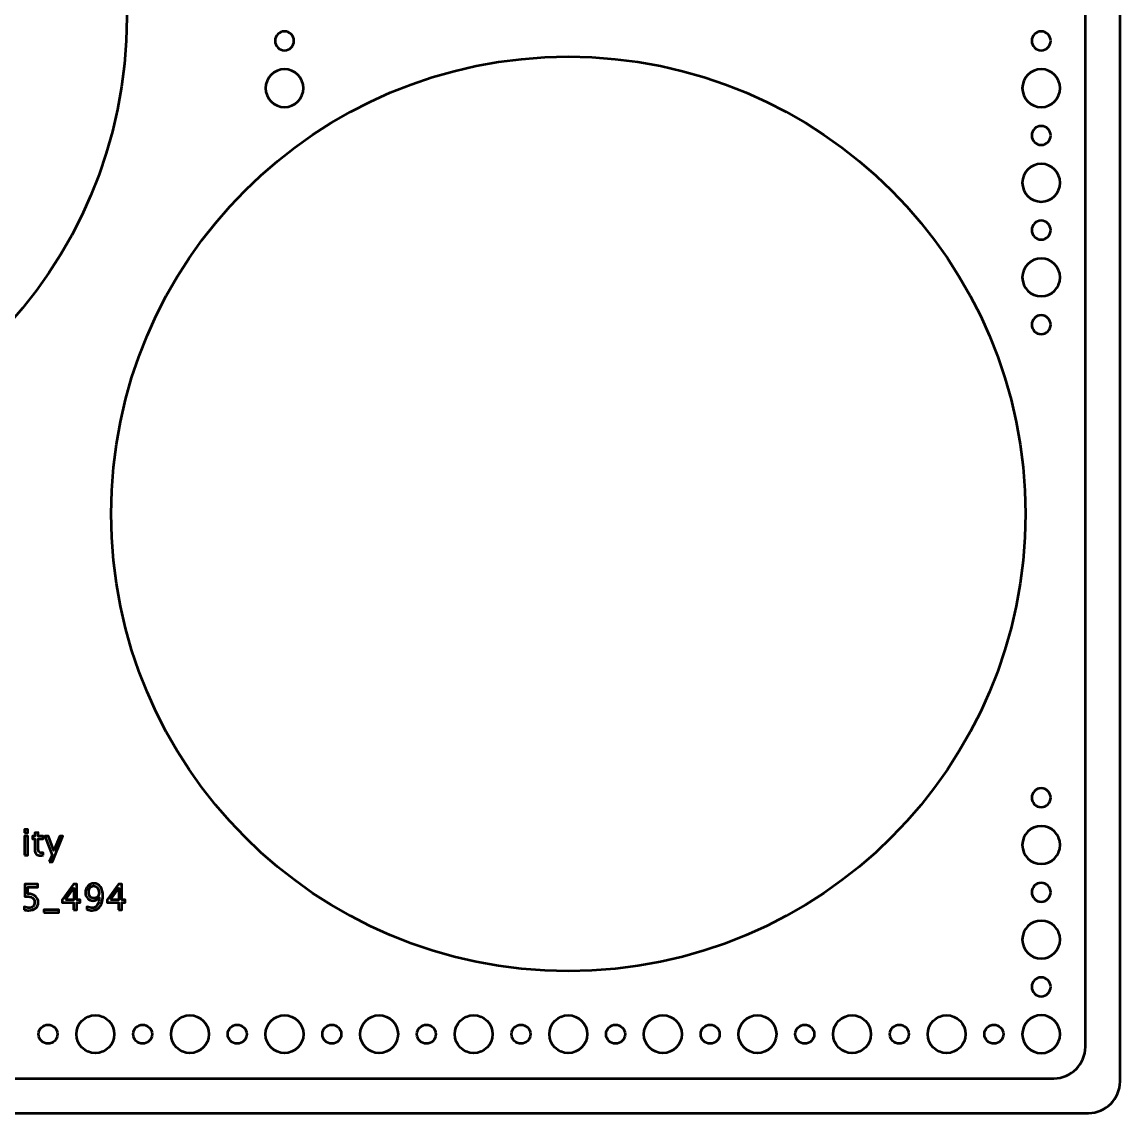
# Model space of a CAD drawing. Header units: centimetres. Extents: x -23 to 23, y -25.2 to 25.2.
# Drawn here: x 5.59 to 23, y -25.25 to -7.95 of the extents above; entities that cross this region are included whole.
import ezdxf

# ---------------------------------------------------------------- set-up
doc = ezdxf.new("R2010")
doc.units = ezdxf.units.CM
doc.header["$MEASUREMENT"] = 0
doc.layers.add('Layer 1', color=7, linetype='Continuous')

msp = doc.modelspace()

# ---------------------------------------------------------------- linework, layer by layer
at = {"layer": 'Layer 1', "lineweight": 53}
for centre, major_axis in [((0, -7.875), (0, 7.25)), ((14.25, -15.75), (0, 7.25)), ((6, -24), (0, 0.15)), ((6.75001, -24.00001), (0, 0.30001)), ((7.5, -24), (0, 0.15)), ((8.25001, -24.00001), (0, 0.30001)), ((9, -24), (0, 0.15)), ((9.75001, -24.00001), (0, 0.30001)), ((10.5, -24), (0, 0.15)), ((11.25001, -24.00001), (0, 0.30001)), ((12, -24), (0, 0.15)), ((12.75001, -24.00001), (0, 0.30001)), ((13.5, -24), (0, 0.15)), ((14.25001, -24.00001), (0, 0.30001)), ((15, -24), (0, 0.15)), ((15.75001, -24.00001), (0, 0.30001)), ((16.5, -24), (0, 0.15)), ((17.25001, -24.00001), (0, 0.30001)), ((18, -24), (0, 0.15)), ((18.75001, -24.00001), (0, 0.30001)), ((19.5, -24), (0, 0.15)), ((20.25001, -24.00001), (0, 0.30001)), ((21, -24), (0, 0.15))]:
    msp.add_ellipse(centre, major_axis=major_axis, ratio=1, dxfattribs=at)
for points, knots in [([(-23, -24.75), (-23, -24.75), (-23, 24.75), (-23, 24.75), (-23, 24.75), (-23, 25.02614), (-22.77614, 25.25), (-22.5, 25.25), (-22.5, 25.25), (-22.5, 25.25), (22.5, 25.25), (22.5, 25.25), (22.5, 25.25), (22.77614, 25.25), (23, 25.02614), (23, 24.75), (23, 24.75), (23, 24.75), (23, -24.75), (23, -24.75), (23, -24.75), (23, -25.02614), (22.77614, -25.25), (22.5, -25.25), (22.5, -25.25), (22.5, -25.25), (-22.5, -25.25), (-22.5, -25.25), (-22.5, -25.25), (-22.77614, -25.25), (-23, -25.02614), (-23, -24.75)], [0, 0, 0, 0, 0.11111111, 0.11111111, 0.11111111, 0.11111111, 0.22222222, 0.22222222, 0.22222222, 0.22222222, 0.33333333, 0.33333333, 0.33333333, 0.33333333, 0.44444444, 0.44444444, 0.44444444, 0.44444444, 0.55555556, 0.55555556, 0.55555556, 0.55555556, 0.66666667, 0.66666667, 0.66666667, 0.66666667, 0.77777778, 0.77777778, 0.77777778, 0.77777778, 1, 1, 1, 1]), ([(9.9, -8.25), (9.9, -8.33284), (9.83284, -8.4), (9.75, -8.4), (9.75, -8.4), (9.66716, -8.4), (9.6, -8.33284), (9.6, -8.25), (9.6, -8.25), (9.6, -8.16716), (9.66716, -8.1), (9.75, -8.1), (9.75, -8.1), (9.83284, -8.1), (9.9, -8.16716), (9.9, -8.25)], [0, 0, 0, 0, 0.2, 0.2, 0.2, 0.2, 0.4, 0.4, 0.4, 0.4, 0.6, 0.6, 0.6, 0.6, 1, 1, 1, 1]), ([(21.9, -8.25), (21.9, -8.33284), (21.83284, -8.4), (21.75, -8.4), (21.75, -8.4), (21.66716, -8.4), (21.6, -8.33284), (21.6, -8.25), (21.6, -8.25), (21.6, -8.16716), (21.66716, -8.1), (21.75, -8.1), (21.75, -8.1), (21.83284, -8.1), (21.9, -8.16716), (21.9, -8.25)], [0, 0, 0, 0, 0.2, 0.2, 0.2, 0.2, 0.4, 0.4, 0.4, 0.4, 0.6, 0.6, 0.6, 0.6, 1, 1, 1, 1]), ([(10.05, -9), (10.05, -9.16569), (9.91569, -9.3), (9.75, -9.3), (9.75, -9.3), (9.58431, -9.3), (9.45, -9.16569), (9.45, -9), (9.45, -9), (9.45, -8.83431), (9.58431, -8.7), (9.75, -8.7), (9.75, -8.7), (9.91569, -8.7), (10.05, -8.83431), (10.05, -9)], [0, 0, 0, 0, 0.2, 0.2, 0.2, 0.2, 0.4, 0.4, 0.4, 0.4, 0.6, 0.6, 0.6, 0.6, 1, 1, 1, 1]), ([(22.05, -9), (22.05, -9.16569), (21.91569, -9.3), (21.75, -9.3), (21.75, -9.3), (21.58431, -9.3), (21.45, -9.16569), (21.45, -9), (21.45, -9), (21.45, -8.83431), (21.58431, -8.7), (21.75, -8.7), (21.75, -8.7), (21.91569, -8.7), (22.05, -8.83431), (22.05, -9)], [0, 0, 0, 0, 0.2, 0.2, 0.2, 0.2, 0.4, 0.4, 0.4, 0.4, 0.6, 0.6, 0.6, 0.6, 1, 1, 1, 1]), ([(21.9, -9.75), (21.9, -9.83284), (21.83284, -9.9), (21.75, -9.9), (21.75, -9.9), (21.66716, -9.9), (21.6, -9.83284), (21.6, -9.75), (21.6, -9.75), (21.6, -9.66716), (21.66716, -9.6), (21.75, -9.6), (21.75, -9.6), (21.83284, -9.6), (21.9, -9.66716), (21.9, -9.75)], [0, 0, 0, 0, 0.2, 0.2, 0.2, 0.2, 0.4, 0.4, 0.4, 0.4, 0.6, 0.6, 0.6, 0.6, 1, 1, 1, 1]), ([(22.05, -10.5), (22.05, -10.66569), (21.91569, -10.8), (21.75, -10.8), (21.75, -10.8), (21.58431, -10.8), (21.45, -10.66569), (21.45, -10.5), (21.45, -10.5), (21.45, -10.33431), (21.58431, -10.2), (21.75, -10.2), (21.75, -10.2), (21.91569, -10.2), (22.05, -10.33431), (22.05, -10.5)], [0, 0, 0, 0, 0.2, 0.2, 0.2, 0.2, 0.4, 0.4, 0.4, 0.4, 0.6, 0.6, 0.6, 0.6, 1, 1, 1, 1]), ([(21.9, -11.25), (21.9, -11.33284), (21.83284, -11.4), (21.75, -11.4), (21.75, -11.4), (21.66716, -11.4), (21.6, -11.33284), (21.6, -11.25), (21.6, -11.25), (21.6, -11.16716), (21.66716, -11.1), (21.75, -11.1), (21.75, -11.1), (21.83284, -11.1), (21.9, -11.16716), (21.9, -11.25)], [0, 0, 0, 0, 0.2, 0.2, 0.2, 0.2, 0.4, 0.4, 0.4, 0.4, 0.6, 0.6, 0.6, 0.6, 1, 1, 1, 1]), ([(22.05, -12), (22.05, -12.16569), (21.91569, -12.3), (21.75, -12.3), (21.75, -12.3), (21.58431, -12.3), (21.45, -12.16569), (21.45, -12), (21.45, -12), (21.45, -11.83431), (21.58431, -11.7), (21.75, -11.7), (21.75, -11.7), (21.91569, -11.7), (22.05, -11.83431), (22.05, -12)], [0, 0, 0, 0, 0.2, 0.2, 0.2, 0.2, 0.4, 0.4, 0.4, 0.4, 0.6, 0.6, 0.6, 0.6, 1, 1, 1, 1]), ([(21.9, -12.75), (21.9, -12.83284), (21.83284, -12.9), (21.75, -12.9), (21.75, -12.9), (21.66716, -12.9), (21.6, -12.83284), (21.6, -12.75), (21.6, -12.75), (21.6, -12.66716), (21.66716, -12.6), (21.75, -12.6), (21.75, -12.6), (21.83284, -12.6), (21.9, -12.66716), (21.9, -12.75)], [0, 0, 0, 0, 0.2, 0.2, 0.2, 0.2, 0.4, 0.4, 0.4, 0.4, 0.6, 0.6, 0.6, 0.6, 1, 1, 1, 1]), ([(21.9, -20.25), (21.9, -20.33284), (21.83284, -20.4), (21.75, -20.4), (21.75, -20.4), (21.66716, -20.4), (21.6, -20.33284), (21.6, -20.25), (21.6, -20.25), (21.6, -20.16716), (21.66716, -20.1), (21.75, -20.1), (21.75, -20.1), (21.83284, -20.1), (21.9, -20.16716), (21.9, -20.25)], [0, 0, 0, 0, 0.2, 0.2, 0.2, 0.2, 0.4, 0.4, 0.4, 0.4, 0.6, 0.6, 0.6, 0.6, 1, 1, 1, 1]), ([(22.05, -21), (22.05, -21.16569), (21.91569, -21.3), (21.75, -21.3), (21.75, -21.3), (21.58431, -21.3), (21.45, -21.16569), (21.45, -21), (21.45, -21), (21.45, -20.83431), (21.58431, -20.7), (21.75, -20.7), (21.75, -20.7), (21.91569, -20.7), (22.05, -20.83431), (22.05, -21)], [0, 0, 0, 0, 0.2, 0.2, 0.2, 0.2, 0.4, 0.4, 0.4, 0.4, 0.6, 0.6, 0.6, 0.6, 1, 1, 1, 1]), ([(21.9, -21.75), (21.9, -21.83284), (21.83284, -21.9), (21.75, -21.9), (21.75, -21.9), (21.66716, -21.9), (21.6, -21.83284), (21.6, -21.75), (21.6, -21.75), (21.6, -21.66716), (21.66716, -21.6), (21.75, -21.6), (21.75, -21.6), (21.83284, -21.6), (21.9, -21.66716), (21.9, -21.75)], [0, 0, 0, 0, 0.2, 0.2, 0.2, 0.2, 0.4, 0.4, 0.4, 0.4, 0.6, 0.6, 0.6, 0.6, 1, 1, 1, 1]), ([(22.05, -22.5), (22.05, -22.66569), (21.91569, -22.8), (21.75, -22.8), (21.75, -22.8), (21.58431, -22.8), (21.45, -22.66569), (21.45, -22.5), (21.45, -22.5), (21.45, -22.33431), (21.58431, -22.2), (21.75, -22.2), (21.75, -22.2), (21.91569, -22.2), (22.05, -22.33431), (22.05, -22.5)], [0, 0, 0, 0, 0.2, 0.2, 0.2, 0.2, 0.4, 0.4, 0.4, 0.4, 0.6, 0.6, 0.6, 0.6, 1, 1, 1, 1]), ([(21.9, -23.25), (21.9, -23.33284), (21.83284, -23.4), (21.75, -23.4), (21.75, -23.4), (21.66716, -23.4), (21.6, -23.33284), (21.6, -23.25), (21.6, -23.25), (21.6, -23.16716), (21.66716, -23.1), (21.75, -23.1), (21.75, -23.1), (21.83284, -23.1), (21.9, -23.16716), (21.9, -23.25)], [0, 0, 0, 0, 0.2, 0.2, 0.2, 0.2, 0.4, 0.4, 0.4, 0.4, 0.6, 0.6, 0.6, 0.6, 1, 1, 1, 1]), ([(22.05, -24), (22.05, -24.16569), (21.91569, -24.3), (21.75, -24.3), (21.75, -24.3), (21.58431, -24.3), (21.45, -24.16569), (21.45, -24), (21.45, -24), (21.45, -23.83431), (21.58431, -23.7), (21.75, -23.7), (21.75, -23.7), (21.91569, -23.7), (22.05, -23.83431), (22.05, -24)], [0, 0, 0, 0, 0.2, 0.2, 0.2, 0.2, 0.4, 0.4, 0.4, 0.4, 0.6, 0.6, 0.6, 0.6, 1, 1, 1, 1])]:
    msp.add_open_spline(points, degree=3, knots=knots, dxfattribs=at)
at = {"layer": 'Layer 1', "color": 4, "lineweight": 53}
msp.add_open_spline([(-22.45, -24.2), (-22.45, -24.2), (-22.45, 24.2), (-22.45, 24.2), (-22.45, 24.2), (-22.45, 24.47614), (-22.22614, 24.7), (-21.95, 24.7), (-21.95, 24.7), (-21.95, 24.7), (21.95, 24.7), (21.95, 24.7), (21.95, 24.7), (22.22614, 24.7), (22.45, 24.47614), (22.45, 24.2), (22.45, 24.2), (22.45, 24.2), (22.45, -24.2), (22.45, -24.2), (22.45, -24.2), (22.45, -24.47614), (22.22614, -24.7), (21.95, -24.7), (21.95, -24.7), (21.95, -24.7), (-21.95, -24.7), (-21.95, -24.7), (-21.95, -24.7), (-22.22614, -24.7), (-22.45, -24.47614), (-22.45, -24.2)], degree=3, knots=[0, 0, 0, 0, 0.11111111, 0.11111111, 0.11111111, 0.11111111, 0.22222222, 0.22222222, 0.22222222, 0.22222222, 0.33333333, 0.33333333, 0.33333333, 0.33333333, 0.44444444, 0.44444444, 0.44444444, 0.44444444, 0.55555556, 0.55555556, 0.55555556, 0.55555556, 0.66666667, 0.66666667, 0.66666667, 0.66666667, 0.77777778, 0.77777778, 0.77777778, 0.77777778, 1, 1, 1, 1], dxfattribs=at)
at = {"layer": 'Layer 1', "color": 5, "lineweight": 53}
for points, knots in [([(5.62467, -20.80612), (5.62467, -20.80612), (5.62467, -20.75193), (5.62467, -20.75193), (5.62467, -20.75193), (5.62467, -20.75193), (5.67885, -20.75193), (5.67885, -20.75193), (5.67885, -20.75193), (5.67885, -20.75193), (5.67885, -20.80612), (5.67885, -20.80612), (5.67885, -20.80612), (5.67885, -20.80612), (5.62467, -20.80612), (5.62467, -20.80612)], [0, 0, 0, 0, 0.2, 0.2, 0.2, 0.2, 0.4, 0.4, 0.4, 0.4, 0.6, 0.6, 0.6, 0.6, 1, 1, 1, 1]), ([(5.62467, -21.16002), (5.62467, -21.16002), (5.62467, -20.86087), (5.62467, -20.86087), (5.62467, -20.86087), (5.62467, -20.86087), (5.67885, -20.86087), (5.67885, -20.86087), (5.67885, -20.86087), (5.67885, -20.86087), (5.67885, -21.16002), (5.67885, -21.16002), (5.67885, -21.16002), (5.67885, -21.16002), (5.62467, -21.16002), (5.62467, -21.16002)], [0, 0, 0, 0, 0.2, 0.2, 0.2, 0.2, 0.4, 0.4, 0.4, 0.4, 0.6, 0.6, 0.6, 0.6, 1, 1, 1, 1]), ([(5.92156, -21.15993), (5.90481, -21.16454), (5.89023, -21.16679), (5.87791, -21.16679), (5.87791, -21.16679), (5.85025, -21.16679), (5.82871, -21.15889), (5.81328, -21.14309), (5.81328, -21.14309), (5.79776, -21.12728), (5.79004, -21.10536), (5.79004, -21.07724), (5.79004, -21.07724), (5.79004, -21.07724), (5.79004, -20.90151), (5.79004, -20.90151), (5.79004, -20.90151), (5.79004, -20.90151), (5.7526, -20.90151), (5.7526, -20.90151), (5.7526, -20.90151), (5.7526, -20.90151), (5.7526, -20.86087), (5.7526, -20.86087), (5.7526, -20.86087), (5.7526, -20.86087), (5.79004, -20.86087), (5.79004, -20.86087), (5.79004, -20.86087), (5.79004, -20.86087), (5.79004, -20.80677), (5.79004, -20.80677), (5.79004, -20.80677), (5.79004, -20.80677), (5.84423, -20.8016), (5.84423, -20.8016), (5.84423, -20.8016), (5.84423, -20.8016), (5.84423, -20.86087), (5.84423, -20.86087), (5.84423, -20.86087), (5.84423, -20.86087), (5.92269, -20.86087), (5.92269, -20.86087), (5.92269, -20.86087), (5.92269, -20.86087), (5.92269, -20.90151), (5.92269, -20.90151), (5.92269, -20.90151), (5.92269, -20.90151), (5.84423, -20.90151), (5.84423, -20.90151), (5.84423, -20.90151), (5.84423, -20.90151), (5.84423, -21.06745), (5.84423, -21.06745), (5.84423, -21.06745), (5.84423, -21.10659), (5.86126, -21.12615), (5.89522, -21.12615), (5.89522, -21.12615), (5.90246, -21.12615), (5.91121, -21.12493), (5.92156, -21.12258), (5.92156, -21.12258), (5.92156, -21.12258), (5.92156, -21.15993), (5.92156, -21.15993)], [0, 0, 0, 0, 0.05555556, 0.05555556, 0.05555556, 0.05555556, 0.11111111, 0.11111111, 0.11111111, 0.11111111, 0.16666667, 0.16666667, 0.16666667, 0.16666667, 0.22222222, 0.22222222, 0.22222222, 0.22222222, 0.27777778, 0.27777778, 0.27777778, 0.27777778, 0.33333333, 0.33333333, 0.33333333, 0.33333333, 0.38888889, 0.38888889, 0.38888889, 0.38888889, 0.44444444, 0.44444444, 0.44444444, 0.44444444, 0.5, 0.5, 0.5, 0.5, 0.55555556, 0.55555556, 0.55555556, 0.55555556, 0.61111111, 0.61111111, 0.61111111, 0.61111111, 0.66666667, 0.66666667, 0.66666667, 0.66666667, 0.72222222, 0.72222222, 0.72222222, 0.72222222, 0.77777778, 0.77777778, 0.77777778, 0.77777778, 0.83333333, 0.83333333, 0.83333333, 0.83333333, 0.88888889, 0.88888889, 0.88888889, 0.88888889, 1, 1, 1, 1]), ([(6.01657, -21.26896), (6.01657, -21.26896), (6.06511, -21.1604), (6.06511, -21.1604), (6.06511, -21.1604), (6.06511, -21.1604), (5.94922, -20.86087), (5.94922, -20.86087), (5.94922, -20.86087), (5.94922, -20.86087), (6.00735, -20.86087), (6.00735, -20.86087), (6.00735, -20.86087), (6.00735, -20.86087), (6.09352, -21.0874), (6.09352, -21.0874), (6.09352, -21.0874), (6.09352, -21.0874), (6.18543, -20.86087), (6.18543, -20.86087), (6.18543, -20.86087), (6.18543, -20.86087), (6.23652, -20.86087), (6.23652, -20.86087), (6.23652, -20.86087), (6.23652, -20.86087), (6.07302, -21.26896), (6.07302, -21.26896), (6.07302, -21.26896), (6.07302, -21.26896), (6.01657, -21.26896), (6.01657, -21.26896)], [0, 0, 0, 0, 0.11111111, 0.11111111, 0.11111111, 0.11111111, 0.22222222, 0.22222222, 0.22222222, 0.22222222, 0.33333333, 0.33333333, 0.33333333, 0.33333333, 0.44444444, 0.44444444, 0.44444444, 0.44444444, 0.55555556, 0.55555556, 0.55555556, 0.55555556, 0.66666667, 0.66666667, 0.66666667, 0.66666667, 0.77777778, 0.77777778, 0.77777778, 0.77777778, 1, 1, 1, 1]), ([(5.62275, -22.02906), (5.62275, -22.02906), (5.62275, -21.98052), (5.62275, -21.98052), (5.62275, -21.98052), (5.64975, -21.99143), (5.67534, -21.99689), (5.6998, -21.99689), (5.6998, -21.99689), (5.72651, -21.99689), (5.74759, -21.98899), (5.76292, -21.97318), (5.76292, -21.97318), (5.77825, -21.95738), (5.78587, -21.93565), (5.78587, -21.90799), (5.78587, -21.90799), (5.78587, -21.87826), (5.77506, -21.8555), (5.75342, -21.83979), (5.75342, -21.83979), (5.73178, -21.82408), (5.70046, -21.81627), (5.65953, -21.81627), (5.65953, -21.81627), (5.65003, -21.81627), (5.63997, -21.81693), (5.62952, -21.81824), (5.62952, -21.81824), (5.62952, -21.81824), (5.62952, -21.61928), (5.62952, -21.61928), (5.62952, -21.61928), (5.62952, -21.61928), (5.83611, -21.61928), (5.83611, -21.61928), (5.83611, -21.61928), (5.83611, -21.61928), (5.83611, -21.66669), (5.83611, -21.66669), (5.83611, -21.66669), (5.83611, -21.66669), (5.67694, -21.66669), (5.67694, -21.66669), (5.67694, -21.66669), (5.67694, -21.66669), (5.67694, -21.7745), (5.67694, -21.7745), (5.67694, -21.7745), (5.72943, -21.7745), (5.77035, -21.78654), (5.7998, -21.81063), (5.7998, -21.81063), (5.82924, -21.83461), (5.84401, -21.86792), (5.84401, -21.91053), (5.84401, -21.91053), (5.84401, -21.95023), (5.83065, -21.98127), (5.80394, -22.00376), (5.80394, -22.00376), (5.77722, -22.02624), (5.74034, -22.03753), (5.69331, -22.03753), (5.69331, -22.03753), (5.67233, -22.03753), (5.64881, -22.03471), (5.62275, -22.02906)], [0, 0, 0, 0, 0.05555556, 0.05555556, 0.05555556, 0.05555556, 0.11111111, 0.11111111, 0.11111111, 0.11111111, 0.16666667, 0.16666667, 0.16666667, 0.16666667, 0.22222222, 0.22222222, 0.22222222, 0.22222222, 0.27777778, 0.27777778, 0.27777778, 0.27777778, 0.33333333, 0.33333333, 0.33333333, 0.33333333, 0.38888889, 0.38888889, 0.38888889, 0.38888889, 0.44444444, 0.44444444, 0.44444444, 0.44444444, 0.5, 0.5, 0.5, 0.5, 0.55555556, 0.55555556, 0.55555556, 0.55555556, 0.61111111, 0.61111111, 0.61111111, 0.61111111, 0.66666667, 0.66666667, 0.66666667, 0.66666667, 0.72222222, 0.72222222, 0.72222222, 0.72222222, 0.77777778, 0.77777778, 0.77777778, 0.77777778, 0.83333333, 0.83333333, 0.83333333, 0.83333333, 0.88888889, 0.88888889, 0.88888889, 0.88888889, 1, 1, 1, 1]), ([(6.40581, -22.02737), (6.40581, -22.02737), (6.40581, -21.91166), (6.40581, -21.91166), (6.40581, -21.91166), (6.40581, -21.91166), (6.22181, -21.91166), (6.22181, -21.91166), (6.22181, -21.91166), (6.22181, -21.91166), (6.22181, -21.87046), (6.22181, -21.87046), (6.22181, -21.87046), (6.22181, -21.87046), (6.40581, -21.61928), (6.40581, -21.61928), (6.40581, -21.61928), (6.40581, -21.61928), (6.45661, -21.61928), (6.45661, -21.61928), (6.45661, -21.61928), (6.45661, -21.61928), (6.45661, -21.86707), (6.45661, -21.86707), (6.45661, -21.86707), (6.45661, -21.86707), (6.51136, -21.86707), (6.51136, -21.86707), (6.51136, -21.86707), (6.51136, -21.86707), (6.51136, -21.91166), (6.51136, -21.91166), (6.51136, -21.91166), (6.51136, -21.91166), (6.45661, -21.91166), (6.45661, -21.91166), (6.45661, -21.91166), (6.45661, -21.91166), (6.45661, -22.02737), (6.45661, -22.02737), (6.45661, -22.02737), (6.45661, -22.02737), (6.40581, -22.02737), (6.40581, -22.02737)], [0, 0, 0, 0, 0.08333333, 0.08333333, 0.08333333, 0.08333333, 0.16666667, 0.16666667, 0.16666667, 0.16666667, 0.25, 0.25, 0.25, 0.25, 0.33333333, 0.33333333, 0.33333333, 0.33333333, 0.41666667, 0.41666667, 0.41666667, 0.41666667, 0.5, 0.5, 0.5, 0.5, 0.58333333, 0.58333333, 0.58333333, 0.58333333, 0.66666667, 0.66666667, 0.66666667, 0.66666667, 0.75, 0.75, 0.75, 0.75, 0.83333333, 0.83333333, 0.83333333, 0.83333333, 1, 1, 1, 1]), ([(6.27533, -21.86707), (6.27533, -21.86707), (6.4092, -21.86707), (6.4092, -21.86707), (6.4092, -21.86707), (6.4092, -21.86707), (6.4092, -21.68626), (6.4092, -21.68626), (6.4092, -21.68626), (6.4092, -21.68626), (6.27533, -21.86707), (6.27533, -21.86707)], [0, 0, 0, 0, 0.25, 0.25, 0.25, 0.25, 0.5, 0.5, 0.5, 0.5, 1, 1, 1, 1]), ([(6.61428, -22.02511), (6.61428, -22.02511), (6.61428, -21.97883), (6.61428, -21.97883), (6.61428, -21.97883), (6.6488, -21.99087), (6.67815, -21.99689), (6.70242, -21.99689), (6.70242, -21.99689), (6.7362, -21.99689), (6.76263, -21.9825), (6.78163, -21.95371), (6.78163, -21.95371), (6.80064, -21.92492), (6.81014, -21.88485), (6.81014, -21.83358), (6.81014, -21.83358), (6.78257, -21.86754), (6.75125, -21.88457), (6.71606, -21.88457), (6.71606, -21.88457), (6.68173, -21.88457), (6.65256, -21.87196), (6.62867, -21.84666), (6.62867, -21.84666), (6.60477, -21.82135), (6.59283, -21.79059), (6.59283, -21.75418), (6.59283, -21.75418), (6.59283, -21.71241), (6.60553, -21.67779), (6.63102, -21.65032), (6.63102, -21.65032), (6.65642, -21.62285), (6.68841, -21.60912), (6.72698, -21.60912), (6.72698, -21.60912), (6.77128, -21.60912), (6.80619, -21.6269), (6.83168, -21.66246), (6.83168, -21.66246), (6.85717, -21.69802), (6.86997, -21.74666), (6.86997, -21.80846), (6.86997, -21.80846), (6.86997, -21.84778), (6.86385, -21.88475), (6.85153, -21.91937), (6.85153, -21.91937), (6.83921, -21.95409), (6.82274, -21.98099), (6.80195, -22.00028), (6.80195, -22.00028), (6.77542, -22.02511), (6.74043, -22.03753), (6.69715, -22.03753), (6.69715, -22.03753), (6.6758, -22.03753), (6.64824, -22.03339), (6.61428, -22.02511)], [0, 0, 0, 0, 0.0625, 0.0625, 0.0625, 0.0625, 0.125, 0.125, 0.125, 0.125, 0.1875, 0.1875, 0.1875, 0.1875, 0.25, 0.25, 0.25, 0.25, 0.3125, 0.3125, 0.3125, 0.3125, 0.375, 0.375, 0.375, 0.375, 0.4375, 0.4375, 0.4375, 0.4375, 0.5, 0.5, 0.5, 0.5, 0.5625, 0.5625, 0.5625, 0.5625, 0.625, 0.625, 0.625, 0.625, 0.6875, 0.6875, 0.6875, 0.6875, 0.75, 0.75, 0.75, 0.75, 0.8125, 0.8125, 0.8125, 0.8125, 0.875, 0.875, 0.875, 0.875, 1, 1, 1, 1]), ([(6.64701, -21.74496), (6.64701, -21.77601), (6.65407, -21.80056), (6.66818, -21.81862), (6.66818, -21.81862), (6.68229, -21.83659), (6.70129, -21.84562), (6.72528, -21.84562), (6.72528, -21.84562), (6.74833, -21.84562), (6.76799, -21.83781), (6.78417, -21.8222), (6.78417, -21.8222), (6.80035, -21.80658), (6.80844, -21.78767), (6.80844, -21.76566), (6.80844, -21.76566), (6.80844, -21.73085), (6.80064, -21.70282), (6.78493, -21.68165), (6.78493, -21.68165), (6.76931, -21.66039), (6.7488, -21.64976), (6.72331, -21.64976), (6.72331, -21.64976), (6.69951, -21.64976), (6.68088, -21.65823), (6.66733, -21.67516), (6.66733, -21.67516), (6.65379, -21.69209), (6.64701, -21.71533), (6.64701, -21.74496)], [0, 0, 0, 0, 0.11111111, 0.11111111, 0.11111111, 0.11111111, 0.22222222, 0.22222222, 0.22222222, 0.22222222, 0.33333333, 0.33333333, 0.33333333, 0.33333333, 0.44444444, 0.44444444, 0.44444444, 0.44444444, 0.55555556, 0.55555556, 0.55555556, 0.55555556, 0.66666667, 0.66666667, 0.66666667, 0.66666667, 0.77777778, 0.77777778, 0.77777778, 0.77777778, 1, 1, 1, 1]), ([(7.11963, -22.02737), (7.11963, -22.02737), (7.11963, -21.91166), (7.11963, -21.91166), (7.11963, -21.91166), (7.11963, -21.91166), (6.93563, -21.91166), (6.93563, -21.91166), (6.93563, -21.91166), (6.93563, -21.91166), (6.93563, -21.87046), (6.93563, -21.87046), (6.93563, -21.87046), (6.93563, -21.87046), (7.11963, -21.61928), (7.11963, -21.61928), (7.11963, -21.61928), (7.11963, -21.61928), (7.17043, -21.61928), (7.17043, -21.61928), (7.17043, -21.61928), (7.17043, -21.61928), (7.17043, -21.86707), (7.17043, -21.86707), (7.17043, -21.86707), (7.17043, -21.86707), (7.22518, -21.86707), (7.22518, -21.86707), (7.22518, -21.86707), (7.22518, -21.86707), (7.22518, -21.91166), (7.22518, -21.91166), (7.22518, -21.91166), (7.22518, -21.91166), (7.17043, -21.91166), (7.17043, -21.91166), (7.17043, -21.91166), (7.17043, -21.91166), (7.17043, -22.02737), (7.17043, -22.02737), (7.17043, -22.02737), (7.17043, -22.02737), (7.11963, -22.02737), (7.11963, -22.02737)], [0, 0, 0, 0, 0.08333333, 0.08333333, 0.08333333, 0.08333333, 0.16666667, 0.16666667, 0.16666667, 0.16666667, 0.25, 0.25, 0.25, 0.25, 0.33333333, 0.33333333, 0.33333333, 0.33333333, 0.41666667, 0.41666667, 0.41666667, 0.41666667, 0.5, 0.5, 0.5, 0.5, 0.58333333, 0.58333333, 0.58333333, 0.58333333, 0.66666667, 0.66666667, 0.66666667, 0.66666667, 0.75, 0.75, 0.75, 0.75, 0.83333333, 0.83333333, 0.83333333, 0.83333333, 1, 1, 1, 1]), ([(6.98915, -21.86707), (6.98915, -21.86707), (7.12302, -21.86707), (7.12302, -21.86707), (7.12302, -21.86707), (7.12302, -21.86707), (7.12302, -21.68626), (7.12302, -21.68626), (7.12302, -21.68626), (7.12302, -21.68626), (6.98915, -21.86707), (6.98915, -21.86707)], [0, 0, 0, 0, 0.25, 0.25, 0.25, 0.25, 0.5, 0.5, 0.5, 0.5, 1, 1, 1, 1]), ([(5.93451, -22.06801), (5.93451, -22.06801), (5.93451, -22.02737), (5.93451, -22.02737), (5.93451, -22.02737), (5.93451, -22.02737), (6.16931, -22.02737), (6.16931, -22.02737), (6.16931, -22.02737), (6.16931, -22.02737), (6.16931, -22.06801), (6.16931, -22.06801), (6.16931, -22.06801), (6.16931, -22.06801), (5.93451, -22.06801), (5.93451, -22.06801)], [0, 0, 0, 0, 0.2, 0.2, 0.2, 0.2, 0.4, 0.4, 0.4, 0.4, 0.6, 0.6, 0.6, 0.6, 1, 1, 1, 1])]:
    msp.add_open_spline(points, degree=3, knots=knots, dxfattribs=at)

doc.saveas('drawing.dxf')
